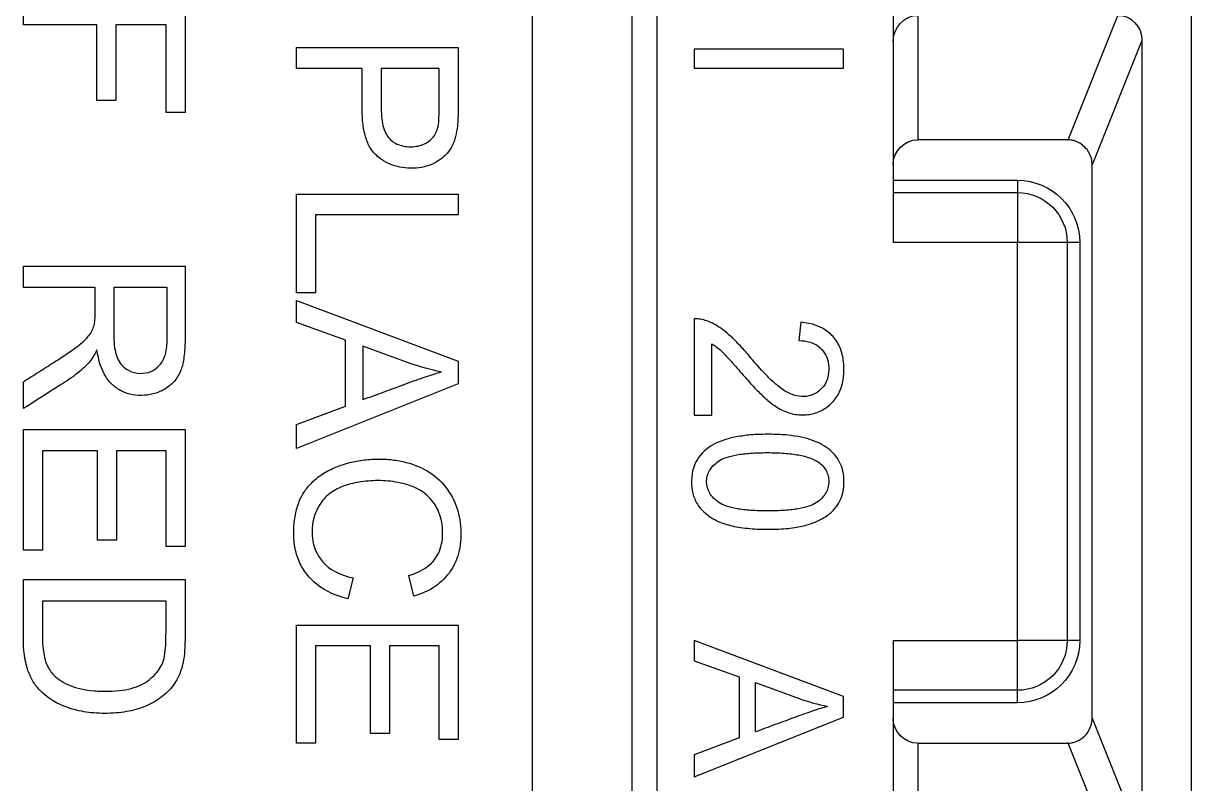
# Model space of a CAD drawing. Header units: inches. Extents: x -8 to 28.4, y -30 to 31.2.
# Drawn here: x 19.2232 to 19.6928, y 22.0312 to 22.3368 of the extents above; entities that cross this region are included whole.
import ezdxf

# ---------------------------------------------------------------- set-up
doc = ezdxf.new("R2010")
doc.units = ezdxf.units.IN
doc.header["$MEASUREMENT"] = 0
doc.layers.add('GEOMETRY', color=7, linetype='Continuous')
doc.layers.add('PSYMS', color=7, linetype='Continuous')

# ---------------------------------------------------------------- blocks, each defined once
blk = doc.blocks.new('GFRST15W')
at = {"layer": 'GEOMETRY'}
for p, q in [((1.48500000000131, 0.8399999999997068), (1.48500000000131, 3.280000000000216)), ((1.48500000000131, 0.8399999999997068), (1.48500000000131, 3.280000000000216)), ((1.525000000000364, 3.280000000000216), (1.525000000000364, 0.8399999999997068)), ((1.525000000000364, 3.280000000000216), (1.525000000000364, 0.8399999999997068)), ((1.535000000000582, 2.806000000000056), (1.535000000000582, 1.068414518840216)), ((1.535000000000582, 2.806000000000056), (1.535000000000582, 1.068414518840216)), ((1.630000000001746, 2.519848757735888), (1.630000000001746, 2.419750000000493)), ((1.630000000001746, 2.519848757735888), (1.630000000001746, 2.419750000000493)), ((1.280408025845464, 2.507240015349014), (1.280408025845464, 2.515836843181676)), ((1.280408025845464, 2.507240015349014), (1.280408025845464, 2.515836843181676)), ((1.345408025845973, 2.515836843181676), (1.345408025845973, 2.471988032744337)), ((1.345408025845973, 2.515836843181676), (1.345408025845973, 2.471988032744337)), ((1.640000000001965, 2.510999999999983), (1.640000000001965, 2.461000000000711)), ((1.700376124725881, 2.460992924006421), (1.720378955122942, 2.510999999999983)), ((1.750000000000728, 2.168499999999328), (1.750000000000728, 2.510999999999983)), ((1.309939875422788, 2.507240015349014), (1.280408025845464, 2.507240015349014)), ((1.309939875422788, 2.507240015349014), (1.280408025845464, 2.507240015349014)), ((1.309939875422788, 2.476727096443499), (1.309939875422788, 2.507240015349014)), ((1.309939875422788, 2.476727096443499), (1.309939875422788, 2.507240015349014)), ((1.317605518811252, 2.507240015349014), (1.317605518811252, 2.476727096443499)), ((1.337742382459328, 2.507240015349014), (1.317605518811252, 2.507240015349014)), ((1.317605518811252, 2.507240015349014), (1.317605518811252, 2.476727096443499)), ((1.337742382459328, 2.507240015349014), (1.317605518811252, 2.507240015349014)), ((1.337742382459328, 2.471988032744337), (1.337742382459328, 2.507240015349014)), ((1.337742382459328, 2.471988032744337), (1.337742382459328, 2.507240015349014)), ((1.73000000000211, 2.500886455738071), (1.710000000001674, 2.450886455738798)), ((1.73000000000211, 2.500886455738071), (1.73000000000211, 2.178613544261241)), ((1.390182618941981, 2.49805889673509), (1.45518261894249, 2.49805889673509)), ((1.390182618941981, 2.489637362230058), (1.390182618941981, 2.49805889673509)), ((1.390182618941981, 2.49805889673509), (1.45518261894249, 2.49805889673509)), ((1.390182618941981, 2.489637362230058), (1.390182618941981, 2.49805889673509)), ((1.55, 2.497473955812454), (1.55, 2.489717260188188)), ((1.61000000000131, 2.497473955812454), (1.55, 2.497473955812454)), ((1.55, 2.497473955812454), (1.55, 2.489717260188188)), ((1.61000000000131, 2.497473955812454), (1.55, 2.497473955812454)), ((1.61000000000131, 2.489717260188188), (1.61000000000131, 2.497473955812454)), ((1.61000000000131, 2.489717260188188), (1.61000000000131, 2.497473955812454)), ((1.416604977602038, 2.489637362230058), (1.390182618941981, 2.489637362230058)), ((1.416604977602038, 2.489637362230058), (1.390182618941981, 2.489637362230058)), ((1.447516975554027, 2.489637362230058), (1.424270620988682, 2.489637362230058)), ((1.447516975554027, 2.489637362230058), (1.424270620988682, 2.489637362230058)), ((1.55, 2.489717260188188), (1.61000000000131, 2.489717260188188)), ((1.55, 2.489717260188188), (1.61000000000131, 2.489717260188188)), ((1.317605518811252, 2.476727096443499), (1.309939875422788, 2.476727096443499)), ((1.317605518811252, 2.476727096443499), (1.309939875422788, 2.476727096443499)), ((1.345408025845973, 2.471988032744337), (1.337742382459328, 2.471988032744337)), ((1.345408025845973, 2.471988032744337), (1.337742382459328, 2.471988032744337)), ((1.700000000001455, 2.461000000000711), (1.640000000001965, 2.461000000000711)), ((1.710000000001674, 2.450886455738798), (1.710000000001674, 2.451000000000493)), ((1.710000000001674, 2.228613544262332), (1.710000000001674, 2.450886455738798)), ((1.630000000001746, 2.444750000000129), (1.680000000001019, 2.444750000000129)), ((1.630000000001746, 2.444750000000129), (1.680000000001019, 2.444750000000129)), ((1.680000000001019, 2.444750000000129), (1.680000000001019, 2.439750000000929)), ((1.680000000001019, 2.444750000000129), (1.680000000001019, 2.439750000000929)), ((1.390182618941981, 2.439189444141009), (1.45518261894249, 2.439189444141009)), ((1.390182618941981, 2.399471666543393), (1.390182618941981, 2.439189444141009)), ((1.390182618941981, 2.439189444141009), (1.45518261894249, 2.439189444141009)), ((1.390182618941981, 2.399471666543393), (1.390182618941981, 2.439189444141009)), ((1.45518261894249, 2.439189444141009), (1.45518261894249, 2.430784167424934)), ((1.45518261894249, 2.439189444141009), (1.45518261894249, 2.430784167424934)), ((1.630000000001746, 2.439750000000929), (1.680000000001019, 2.439750000000929)), ((1.630000000001746, 2.439750000000929), (1.680000000001019, 2.439750000000929)), ((1.680000000001019, 2.439750000000929), (1.680000000001019, 2.419750000000493)), ((1.680000000001019, 2.439750000000929), (1.680000000001019, 2.419750000000493)), ((1.397848262328626, 2.430784167424934), (1.397848262328626, 2.399471666543393)), ((1.45518261894249, 2.430784167424934), (1.397848262328626, 2.430784167424934)), ((1.397848262328626, 2.430784167424934), (1.397848262328626, 2.399471666543393)), ((1.45518261894249, 2.430784167424934), (1.397848262328626, 2.430784167424934)), ((1.680000000001019, 2.419750000000493), (1.630000000001746, 2.419750000000493)), ((1.680000000001019, 2.419750000000493), (1.630000000001746, 2.419750000000493)), ((1.700000000001455, 2.419750000000493), (1.680000000001019, 2.419750000000493)), ((1.680000000001019, 2.259750000000638), (1.680000000001019, 2.419750000000493)), ((1.700000000001455, 2.419750000000493), (1.680000000001019, 2.419750000000493)), ((1.680000000001019, 2.259750000000638), (1.680000000001019, 2.419750000000493)), ((1.700000000001455, 2.419750000000493), (1.700000000001455, 2.259750000000638)), ((1.705000000000655, 2.419750000000493), (1.700000000001455, 2.419750000000493)), ((1.700000000001455, 2.419750000000493), (1.700000000001455, 2.259750000000638)), ((1.705000000000655, 2.419750000000493), (1.700000000001455, 2.419750000000493)), ((1.705000000000655, 2.419750000000493), (1.705000000000655, 2.259750000000638)), ((1.705000000000655, 2.419750000000493), (1.705000000000655, 2.259750000000638)), ((1.280408025845464, 2.410230550012345), (1.345408025845973, 2.410230550012345)), ((1.280408025845464, 2.401617093886232), (1.280408025845464, 2.410230550012345)), ((1.280408025845464, 2.410230550012345), (1.345408025845973, 2.410230550012345)), ((1.280408025845464, 2.401617093886232), (1.280408025845464, 2.410230550012345)), ((1.309274743675633, 2.401617093886232), (1.280408025845464, 2.401617093886232)), ((1.309274743675633, 2.401617093886232), (1.280408025845464, 2.401617093886232)), ((1.338224602974879, 2.401617093886232), (1.316724219245589, 2.401617093886232)), ((1.338224602974879, 2.401617093886232), (1.316724219245589, 2.401617093886232)), ((1.397848262328626, 2.399471666543393), (1.390182618941981, 2.399471666543393)), ((1.397848262328626, 2.399471666543393), (1.390182618941981, 2.399471666543393)), ((1.390182618941981, 2.396447717859262), (1.45518261894249, 2.372044777140689)), ((1.390182618941981, 2.387522191907481), (1.390182618941981, 2.396447717859262)), ((1.390182618941981, 2.396447717859262), (1.45518261894249, 2.372044777140689)), ((1.390182618941981, 2.387522191907481), (1.390182618941981, 2.396447717859262)), ((1.409870518659591, 2.380531342801548), (1.390182618941981, 2.387522191907481)), ((1.409870518659591, 2.380531342801548), (1.390182618941981, 2.387522191907481)), ((1.55, 2.389044934535848), (1.55, 2.350351302305642)), ((1.55, 2.389044934535848), (1.55, 2.350351302305642)), ((1.592885648505035, 2.387682271791634), (1.592118188795939, 2.38029993406373)), ((1.592885648505035, 2.387682271791634), (1.592118188795939, 2.38029993406373)), ((1.409870518659591, 2.353966116195368), (1.409870518659591, 2.380531342801548)), ((1.409870518659591, 2.353966116195368), (1.409870518659591, 2.380531342801548)), ((1.4168710303009, 2.378108932296088), (1.4168710303009, 2.356567362375715)), ((1.435943683153528, 2.371134340979113), (1.4168710303009, 2.378108932296088)), ((1.4168710303009, 2.378108932296088), (1.4168710303009, 2.356567362375715)), ((1.435943683153528, 2.371134340979113), (1.4168710303009, 2.378108932296088)), ((1.557075978512148, 2.350351302305642), (1.557075978512148, 2.379057065845261)), ((1.557075978512148, 2.350351302305642), (1.557075978512148, 2.379057065845261)), ((1.45518261894249, 2.372044777140689), (1.45518261894249, 2.362972931091933)), ((1.45518261894249, 2.372044777140689), (1.45518261894249, 2.362972931091933)), ((1.280408025845464, 2.352946078280654), (1.280408025845464, 2.363754469173289)), ((1.280408025845464, 2.352946078280654), (1.280408025845464, 2.363754469173289)), ((1.45518261894249, 2.362972931091933), (1.390182618941981, 2.336976727088329)), ((1.45518261894249, 2.362972931091933), (1.390182618941981, 2.336976727088329)), ((1.390182618941981, 2.346552564585652), (1.409870518659591, 2.353966116195368)), ((1.390182618941981, 2.346552564585652), (1.409870518659591, 2.353966116195368)), ((1.55, 2.350351302305642), (1.557075978512148, 2.350351302305642)), ((1.55, 2.350351302305642), (1.557075978512148, 2.350351302305642)), ((1.280408025845464, 2.344598674853403), (1.345408025845973, 2.344598674853403)), ((1.280408025845464, 2.296093942184159), (1.280408025845464, 2.344598674853403)), ((1.280408025845464, 2.344598674853403), (1.345408025845973, 2.344598674853403)), ((1.280408025845464, 2.296093942184159), (1.280408025845464, 2.344598674853403)), ((1.345408025845973, 2.344598674853403), (1.345408025845973, 2.297607116910074)), ((1.345408025845973, 2.344598674853403), (1.345408025845973, 2.297607116910074)), ((1.390182618941981, 2.336976727088329), (1.390182618941981, 2.346552564585652)), ((1.390182618941981, 2.336976727088329), (1.390182618941981, 2.346552564585652)), ((1.288073669232108, 2.336001847018922), (1.288073669232108, 2.296093942184159)), ((1.31020592812165, 2.336001847018922), (1.288073669232108, 2.336001847018922)), ((1.288073669232108, 2.336001847018922), (1.288073669232108, 2.296093942184159)), ((1.31020592812165, 2.336001847018922), (1.288073669232108, 2.336001847018922)), ((1.31020592812165, 2.300034847786735), (1.31020592812165, 2.336001847018922)), ((1.31020592812165, 2.300034847786735), (1.31020592812165, 2.336001847018922)), ((1.31782168662794, 2.336001847018922), (1.31782168662794, 2.300034847786735)), ((1.337742382459328, 2.336001847018922), (1.31782168662794, 2.336001847018922)), ((1.31782168662794, 2.336001847018922), (1.31782168662794, 2.300034847786735)), ((1.337742382459328, 2.336001847018922), (1.31782168662794, 2.336001847018922)), ((1.337742382459328, 2.297607116910074), (1.337742382459328, 2.336001847018922)), ((1.337742382459328, 2.297607116910074), (1.337742382459328, 2.336001847018922)), ((1.31782168662794, 2.300034847786735), (1.31020592812165, 2.300034847786735)), ((1.31782168662794, 2.300034847786735), (1.31020592812165, 2.300034847786735)), ((1.345408025845973, 2.297607116910074), (1.337742382459328, 2.297607116910074)), ((1.345408025845973, 2.297607116910074), (1.337742382459328, 2.297607116910074)), ((1.288073669232108, 2.296093942184159), (1.280408025845464, 2.296093942184159)), ((1.288073669232108, 2.296093942184159), (1.280408025845464, 2.296093942184159)), ((1.280408025845464, 2.284221340496076), (1.345408025845973, 2.284221340496076)), ((1.280408025845464, 2.260758818112224), (1.280408025845464, 2.284221340496076)), ((1.280408025845464, 2.284221340496076), (1.345408025845973, 2.284221340496076)), ((1.280408025845464, 2.260758818112224), (1.280408025845464, 2.284221340496076)), ((1.412980009578678, 2.284919287927112), (1.410801703107427, 2.276497753422079)), ((1.412980009578678, 2.284919287927112), (1.410801703107427, 2.276497753422079)), ((1.437357088115096, 2.277587025258542), (1.43536169287363, 2.285862239666601)), ((1.437357088115096, 2.277587025258542), (1.43536169287363, 2.285862239666601)), ((1.337742382459328, 2.275607884369963), (1.288073669232108, 2.275607884369963)), ((1.337742382459328, 2.275607884369963), (1.288073669232108, 2.275607884369963)), ((1.390182618941981, 2.26596270639631), (1.45518261894249, 2.26596270639631)), ((1.390182618941981, 2.218538736991393), (1.390182618941981, 2.26596270639631)), ((1.390182618941981, 2.26596270639631), (1.45518261894249, 2.26596270639631)), ((1.390182618941981, 2.218538736991393), (1.390182618941981, 2.26596270639631)), ((1.45518261894249, 2.26596270639631), (1.45518261894249, 2.220018195755545)), ((1.45518261894249, 2.26596270639631), (1.45518261894249, 2.220018195755545)), ((1.55, 2.259756691240471), (1.55, 2.25153579182326)), ((1.61000000000131, 2.237280243106868), (1.55, 2.259756691240471)), ((1.55, 2.259756691240471), (1.55, 2.25153579182326)), ((1.61000000000131, 2.237280243106868), (1.55, 2.259756691240471)), ((1.630000000001746, 2.259750000000638), (1.680000000001019, 2.259750000000638)), ((1.630000000001746, 2.259750000000638), (1.630000000001746, 2.159651242265243)), ((1.630000000001746, 2.259750000000638), (1.680000000001019, 2.259750000000638)), ((1.630000000001746, 2.259750000000638), (1.630000000001746, 2.159651242265243)), ((1.700000000001455, 2.259750000000638), (1.680000000001019, 2.259750000000638)), ((1.680000000001019, 2.239750000000202), (1.680000000001019, 2.259750000000638)), ((1.700000000001455, 2.259750000000638), (1.680000000001019, 2.259750000000638)), ((1.680000000001019, 2.239750000000202), (1.680000000001019, 2.259750000000638)), ((1.705000000000655, 2.259750000000638), (1.700000000001455, 2.259750000000638)), ((1.705000000000655, 2.259750000000638), (1.700000000001455, 2.259750000000638)), ((1.397848262328626, 2.257557429680235), (1.397848262328626, 2.218538736991393)), ((1.419980521218168, 2.257557429680235), (1.397848262328626, 2.257557429680235)), ((1.397848262328626, 2.257557429680235), (1.397848262328626, 2.218538736991393)), ((1.419980521218168, 2.257557429680235), (1.397848262328626, 2.257557429680235)), ((1.419980521218168, 2.222391832894134), (1.419980521218168, 2.257557429680235)), ((1.419980521218168, 2.222391832894134), (1.419980521218168, 2.257557429680235)), ((1.427596279724458, 2.257557429680235), (1.427596279724458, 2.222391832894134)), ((1.447516975554027, 2.257557429680235), (1.427596279724458, 2.257557429680235)), ((1.427596279724458, 2.257557429680235), (1.427596279724458, 2.222391832894134)), ((1.447516975554027, 2.257557429680235), (1.427596279724458, 2.257557429680235)), ((1.447516975554027, 2.220018195755545), (1.447516975554027, 2.257557429680235)), ((1.447516975554027, 2.220018195755545), (1.447516975554027, 2.257557429680235)), ((1.55, 2.25153579182326), (1.568173445894718, 2.245096835994916)), ((1.55, 2.25153579182326), (1.568173445894718, 2.245096835994916)), ((1.568173445894718, 2.245096835994916), (1.568173445894718, 2.22062880385012)), ((1.568173445894718, 2.245096835994916), (1.568173445894718, 2.22062880385012)), ((1.574635456638862, 2.242865662930415), (1.59224098234954, 2.236441681417562)), ((1.574635456638862, 2.223024694390476), (1.574635456638862, 2.242865662930415)), ((1.574635456638862, 2.242865662930415), (1.59224098234954, 2.236441681417562)), ((1.574635456638862, 2.223024694390476), (1.574635456638862, 2.242865662930415)), ((1.61000000000131, 2.228924574846603), (1.61000000000131, 2.237280243106868)), ((1.61000000000131, 2.228924574846603), (1.61000000000131, 2.237280243106868)), ((1.680000000001019, 2.239750000000202), (1.630000000001746, 2.239750000000202)), ((1.680000000001019, 2.239750000000202), (1.630000000001746, 2.239750000000202)), ((1.680000000001019, 2.234750000001002), (1.680000000001019, 2.239750000000202)), ((1.680000000001019, 2.234750000001002), (1.680000000001019, 2.239750000000202)), ((1.680000000001019, 2.234750000001002), (1.630000000001746, 2.234750000001002)), ((1.680000000001019, 2.234750000001002), (1.630000000001746, 2.234750000001002)), ((1.55, 2.204980643756715), (1.61000000000131, 2.228924574846603)), ((1.55, 2.204980643756715), (1.61000000000131, 2.228924574846603)), ((1.710000000001674, 2.228613544262332), (1.73000000000211, 2.178613544261241)), ((1.710000000001674, 2.228500000000638), (1.710000000001674, 2.228613544262332)), ((1.427596279724458, 2.222391832894134), (1.419980521218168, 2.222391832894134)), ((1.427596279724458, 2.222391832894134), (1.419980521218168, 2.222391832894134)), ((1.397848262328626, 2.218538736991393), (1.390182618941981, 2.218538736991393)), ((1.397848262328626, 2.218538736991393), (1.390182618941981, 2.218538736991393)), ((1.45518261894249, 2.220018195755545), (1.447516975554027, 2.220018195755545)), ((1.45518261894249, 2.220018195755545), (1.447516975554027, 2.220018195755545)), ((1.568173445894718, 2.22062880385012), (1.55, 2.213800515809924)), ((1.568173445894718, 2.22062880385012), (1.55, 2.213800515809924)), ((1.640000000001965, 2.21850000000042), (1.640000000001965, 2.168499999999328)), ((1.640000000001965, 2.21850000000042), (1.700000000001455, 2.21850000000042)), ((1.720378955122942, 2.168499999999328), (1.700376124725881, 2.21850707599471)), ((1.55, 2.213800515809924), (1.55, 2.204980643756715)), ((1.55, 2.213800515809924), (1.55, 2.204980643756715))]:
    blk.add_line(p, q, dxfattribs=at)
at = {"layer": 'GEOMETRY', "extrusion": (0, 0, -1)}
for centre, radius, start, end in [((-1.640000000001965, 2.451000000000493), 0.01000000000000002, 0, 90), ((-1.700000000001455, 2.451000000000493), 0.009999999999999997, 90, 92.15554437054126), ((-1.680000000001019, 2.419750000000493), 0.02499999999999978, 90, 180), ((-1.680000000001019, 2.419750000000493), 0.02499999999999978, 90, 180), ((-1.680000000001019, 2.419750000000493), 0.0200000000000002, 90, 180), ((-1.680000000001019, 2.419750000000493), 0.0200000000000002, 90, 180), ((-1.680000000001019, 2.259750000000638), 0.02000000000000024, 180, 270), ((-1.680000000001019, 2.259750000000638), 0.02499999999999978, 180, 270), ((-1.680000000001019, 2.259750000000638), 0.02000000000000024, 180, 270), ((-1.680000000001019, 2.259750000000638), 0.02499999999999978, 180, 270), ((-1.640000000001965, 2.228500000000638), 0.01000000000000002, 270, 0), ((-1.700000000001455, 2.228500000000638), 0.01000000000000003, 267.8444556294587, 270)]:
    blk.add_arc(centre, radius, start, end, dxfattribs=at)
for centre, major_axis, ratio, start_param, end_param in [((1.640000000001965, 2.500381379466051), (0, -0.0106186205337989), 0.9417419115948406, 1.570796326794897, 3.141592653589793), ((1.719898474556249, 2.500381379466051), (-0.003979185818079681, -0.00994796454519919), 0.9333333333333347, 2.784283970581674, 4.307497194099613), ((1.494815786868276, 2.6215025953493), (0.04500832405429967, 0.2540705193636991), 0.5687973046906433, 3.151705116365508, 3.239162056304374), ((1.494815786868276, 2.6215025953493), (0.04500832405429967, 0.2540705193636991), 0.5687973046906433, 3.151705116365508, 3.239162056304374)]:
    blk.add_ellipse(centre, major_axis=major_axis, ratio=ratio, start_param=start_param, end_param=end_param, dxfattribs=at)
at = {"layer": 'GEOMETRY'}
for centre, major_axis, ratio, start_param, end_param in [((1.541340199709157, 2.352373699842717), (-0.01387974820846934, -0.03579110043275349), 0.5769583367056456, 3.146845699330229, 3.377889933809866), ((1.541340199709157, 2.352373699842717), (-0.01387974820846934, -0.03579110043275349), 0.5769583367056456, 3.146845699330229, 3.377889933809866), ((2.416993175719472, 3.080973673547776), (1.016862677542338, 0.7888502907258365), 0.1117813280100946, 3.146854533940628, 3.236048982476742), ((2.416993175719472, 3.080973673547776), (1.016862677542338, 0.7888502907258365), 0.1117813280100946, 3.146854533940628, 3.236048982476742), ((1.646584462826286, 2.467044589620416), (-0.04163097391333105, -0.2339978543450869), 0.5699696197377686, 6.186251872455628, 6.273708812281199), ((1.646584462826286, 2.467044589620416), (-0.04163097391333105, -0.2339978543450869), 0.5699696197377686, 6.186251872455628, 6.273708812281199)]:
    blk.add_ellipse(centre, major_axis=major_axis, ratio=ratio, start_param=start_param, end_param=end_param, dxfattribs=at)
for points, knots in [([(1.45518261894249, 2.49805889673509), (1.45518261894249, 2.495007851737244), (1.455183472817953, 2.488901550266307), (1.455180270783603, 2.481289730807037), (1.455186674852303, 2.475156054740653), (1.455160631640684, 2.469182414764434), (1.454868586017983, 2.46601914751365), (1.45456737207569, 2.464405274291055)], [0, 0, 0, 0, 0.25, 0.5, 0.625, 0.75, 1, 1, 1, 1]), ([(1.45518261894249, 2.49805889673509), (1.45518261894249, 2.495007851737244), (1.455183472817953, 2.488901550266307), (1.455180270783603, 2.481289730807037), (1.455186674852303, 2.475156054740653), (1.455160631640684, 2.469182414764434), (1.454868586017983, 2.46601914751365), (1.45456737207569, 2.464405274291055)], [0, 0, 0, 0, 0.25, 0.5, 0.625, 0.75, 1, 1, 1, 1]), ([(1.45456737207569, 2.464405274291055), (1.454070517195578, 2.461490569353844), (1.452709241254343, 2.457806480527795), (1.449574173687143, 2.454145492337846), (1.446409081698949, 2.451908364649642), (1.442523282233015, 2.450231100990566), (1.438353208219997, 2.449487448165671), (1.433796084572168, 2.44954288824694), (1.429709792256108, 2.450357049963275), (1.425982340003248, 2.451945771842945), (1.422589943855928, 2.454251960414256), (1.419727672796216, 2.457476361601509), (1.417807985152467, 2.462021920065597), (1.416903757538239, 2.466826553654316), (1.416598963390061, 2.471276485062406), (1.416608459513373, 2.476184238384592), (1.416603711450807, 2.482294674593065), (1.416604977602038, 2.487190415694856), (1.416604977602038, 2.489637362230058)], [0, 0, 0, 0, 0.125, 0.1875, 0.25, 0.3125, 0.375, 0.4375, 0.5, 0.5625, 0.625, 0.6875, 0.75, 0.8125, 0.84375, 0.875, 0.9375, 1, 1, 1, 1]), ([(1.45456737207569, 2.464405274291055), (1.454070517195578, 2.461490569353844), (1.452709241254343, 2.457806480527795), (1.449574173687143, 2.454145492337846), (1.446409081698949, 2.451908364649642), (1.442523282233015, 2.450231100990566), (1.438353208219997, 2.449487448165671), (1.433796084572168, 2.44954288824694), (1.429709792256108, 2.450357049963275), (1.425982340003248, 2.451945771842945), (1.422589943855928, 2.454251960414256), (1.419727672796216, 2.457476361601509), (1.417807985152467, 2.462021920065597), (1.416903757538239, 2.466826553654316), (1.416598963390061, 2.471276485062406), (1.416608459513373, 2.476184238384592), (1.416603711450807, 2.482294674593065), (1.416604977602038, 2.487190415694856), (1.416604977602038, 2.489637362230058)], [0, 0, 0, 0, 0.125, 0.1875, 0.25, 0.3125, 0.375, 0.4375, 0.5, 0.5625, 0.625, 0.6875, 0.75, 0.8125, 0.84375, 0.875, 0.9375, 1, 1, 1, 1]), ([(1.424270620988682, 2.489637362230058), (1.424270620988682, 2.486596735492201), (1.424263927915308, 2.482025782566341), (1.424281776110365, 2.475971229946952), (1.424210383328318, 2.469783173056856), (1.425346898254066, 2.463879933256537), (1.428705000319315, 2.45988831102615), (1.432726862397249, 2.458324182736321), (1.436897124373718, 2.458132035855231), (1.439791781151871, 2.458565294292855), (1.442305392293565, 2.459594597790344), (1.445195556664476, 2.461756476337102), (1.446466894537298, 2.463873475576763), (1.446934985275948, 2.465543319494389)], [0, 0, 0, 0, 0.125, 0.1875, 0.25, 0.375, 0.5, 0.625, 0.6875, 0.75, 0.8125, 0.875, 1, 1, 1, 1]), ([(1.424270620988682, 2.489637362230058), (1.424270620988682, 2.486596735492201), (1.424263927915308, 2.482025782566341), (1.424281776110365, 2.475971229946952), (1.424210383328318, 2.469783173056856), (1.425346898254066, 2.463879933256537), (1.428705000319315, 2.45988831102615), (1.432726862397249, 2.458324182736321), (1.436897124373718, 2.458132035855231), (1.439791781151871, 2.458565294292855), (1.442305392293565, 2.459594597790344), (1.445195556664476, 2.461756476337102), (1.446466894537298, 2.463873475576763), (1.446934985275948, 2.465543319494389)], [0, 0, 0, 0, 0.125, 0.1875, 0.25, 0.375, 0.5, 0.625, 0.6875, 0.75, 0.8125, 0.875, 1, 1, 1, 1]), ([(1.446934985275948, 2.465543319494389), (1.447166798375111, 2.466400639933925), (1.447414719949666, 2.468343497428139), (1.447528571396834, 2.472273567518203), (1.447510262173455, 2.476995210855891), (1.447519416785144, 2.482705026420733), (1.447516975554027, 2.487331465877576), (1.447516975554027, 2.489637362230058)], [0, 0, 0, 0, 0.25, 0.375, 0.5, 0.75, 1, 1, 1, 1]), ([(1.446934985275948, 2.465543319494389), (1.447166798375111, 2.466400639933925), (1.447414719949666, 2.468343497428139), (1.447528571396834, 2.472273567518203), (1.447510262173455, 2.476995210855891), (1.447519416785144, 2.482705026420733), (1.447516975554027, 2.487331465877576), (1.447516975554027, 2.489637362230058)], [0, 0, 0, 0, 0.25, 0.375, 0.5, 0.75, 1, 1, 1, 1]), ([(1.710000000001674, 2.451000000000493), (1.710000000001674, 2.451161210039134), (1.70999604996614, 2.451319413051822), (1.709948501910549, 2.452327735665238), (1.709787704926203, 2.453248969444319), (1.709208500392197, 2.455007561831296), (1.70878993017941, 2.455844736242868), (1.707404666782895, 2.457917137565817), (1.705930641514715, 2.459216374319583), (1.704110791092535, 2.460124612432553), (1.703672677368377, 2.460309583442283), (1.702863853618328, 2.460592213590205), (1.702330372189681, 2.460735546013455), (1.701403256108097, 2.460912878950255), (1.700894660710037, 2.460973406775809), (1.700376124725881, 2.460992924006421)], [0.6094782429237355, 0.6094782429237355, 0.6094782429237355, 0.6094782429237355, 0.6106353691161196, 0.6106353691161196, 0.6171735354913586, 0.6171735354913586, 0.6237117018665976, 0.6237117018665976, 0.6361924419517719, 0.6361924419517719, 0.6392140007687136, 0.6392140007687136, 0.642728049945442, 0.642728049945442, 0.6464267178938816, 0.6464267178938816, 0.6464267178938816, 0.6464267178938816]), ([(1.345408025845973, 2.410230550012345), (1.345408025845973, 2.40760105359506), (1.345406457362333, 2.402345498133871), (1.345413515535984, 2.394441540698169), (1.345387635569569, 2.386609768114356), (1.345484097263398, 2.378509880370546), (1.344866861146147, 2.372020748166976), (1.34358424666134, 2.367436417974675), (1.341327072620334, 2.363897642071167), (1.337891417568972, 2.360988304506025), (1.333650312836471, 2.358973065176103), (1.329103810044035, 2.358135618265367), (1.324250286993265, 2.358358159662673), (1.320093505958357, 2.359680653160028), (1.316403235707913, 2.362095824204077), (1.312323846980508, 2.366830868122195), (1.31058461942921, 2.372200919449385), (1.309989760304962, 2.376574883602659)], [0, 0, 0, 0, 0.0625, 0.125, 0.1875, 0.25, 0.3125, 0.375, 0.4375, 0.5, 0.5625, 0.625, 0.6875, 0.75, 0.8125, 0.875, 1, 1, 1, 1]), ([(1.345408025845973, 2.410230550012345), (1.345408025845973, 2.40760105359506), (1.345406457362333, 2.402345498133871), (1.345413515535984, 2.394441540698169), (1.345387635569569, 2.386609768114356), (1.345484097263398, 2.378509880370546), (1.344866861146147, 2.372020748166976), (1.34358424666134, 2.367436417974675), (1.341327072620334, 2.363897642071167), (1.337891417568972, 2.360988304506025), (1.333650312836471, 2.358973065176103), (1.329103810044035, 2.358135618265367), (1.324250286993265, 2.358358159662673), (1.320093505958357, 2.359680653160028), (1.316403235707913, 2.362095824204077), (1.312323846980508, 2.366830868122195), (1.31058461942921, 2.372200919449385), (1.309989760304962, 2.376574883602659)], [0, 0, 0, 0, 0.0625, 0.125, 0.1875, 0.25, 0.3125, 0.375, 0.4375, 0.5, 0.5625, 0.625, 0.6875, 0.75, 0.8125, 0.875, 1, 1, 1, 1]), ([(1.308958806096416, 2.38685116909757), (1.309094114147956, 2.387465259483649), (1.30927912080806, 2.38913902935157), (1.309272117396904, 2.394707155937356), (1.309274743675633, 2.398848482987448), (1.309274743675633, 2.401617093886232)], [0, 0, 0, 0, 0.25, 0.5, 1, 1, 1, 1]), ([(1.308958806096416, 2.38685116909757), (1.309094114147956, 2.387465259483649), (1.30927912080806, 2.38913902935157), (1.309272117396904, 2.394707155937356), (1.309274743675633, 2.398848482987448), (1.309274743675633, 2.401617093886232)], [0, 0, 0, 0, 0.25, 0.5, 1, 1, 1, 1]), ([(1.316724219245589, 2.401617093886232), (1.316724219245589, 2.398107568900302), (1.31671940963206, 2.392833845949569), (1.316732235268137, 2.385839957243222), (1.316693758356269, 2.380500185974158), (1.317180468068546, 2.376245445102102), (1.318456150177372, 2.372018150622823), (1.320250247061995, 2.369878694018114), (1.321845733699593, 2.368859355333841)], [0, 0, 0, 0, 0.25, 0.375, 0.5, 0.625, 0.75, 1, 1, 1, 1]), ([(1.316724219245589, 2.401617093886232), (1.316724219245589, 2.398107568900302), (1.31671940963206, 2.392833845949569), (1.316732235268137, 2.385839957243222), (1.316693758356269, 2.380500185974158), (1.317180468068546, 2.376245445102102), (1.318456150177372, 2.372018150622823), (1.320250247061995, 2.369878694018114), (1.321845733699593, 2.368859355333841)], [0, 0, 0, 0, 0.25, 0.375, 0.5, 0.625, 0.75, 1, 1, 1, 1]), ([(1.321845733699593, 2.368859355333841), (1.323185520596599, 2.367982859233523), (1.326067537053678, 2.36691103641853), (1.330830488727588, 2.367240944856819), (1.334515060977356, 2.369287300277863), (1.337322528827645, 2.373136038818773), (1.338260559551418, 2.378072618068034), (1.33821797020828, 2.38307769860832), (1.338228442997934, 2.388009520332632), (1.338223206604016, 2.394199600697464), (1.338224602974879, 2.399143953536184), (1.338224602974879, 2.401617093886232)], [0, 0, 0, 0, 0.125, 0.25, 0.375, 0.5, 0.625, 0.6875, 0.75, 0.875, 1, 1, 1, 1]), ([(1.321845733699593, 2.368859355333841), (1.323185520596599, 2.367982859233523), (1.326067537053678, 2.36691103641853), (1.330830488727588, 2.367240944856819), (1.334515060977356, 2.369287300277863), (1.337322528827645, 2.373136038818773), (1.338260559551418, 2.378072618068034), (1.33821797020828, 2.38307769860832), (1.338228442997934, 2.388009520332632), (1.338223206604016, 2.394199600697464), (1.338224602974879, 2.399143953536184), (1.338224602974879, 2.401617093886232)], [0, 0, 0, 0, 0.125, 0.25, 0.375, 0.5, 0.625, 0.6875, 0.75, 0.875, 1, 1, 1, 1]), ([(1.280408025845464, 2.363754469173289), (1.282443562561457, 2.365048900271647), (1.286516378632587, 2.367638530161928), (1.291598685519421, 2.370871729042408), (1.295682828755889, 2.373466348962681), (1.299190822434685, 2.37581631536297), (1.302630353037603, 2.378300734316797), (1.305451460734548, 2.380678912375076), (1.307277450193215, 2.382832301652813), (1.308314752765728, 2.384796732090324), (1.308795721843854, 2.386164498558644), (1.308958806096416, 2.38685116909757)], [0, 0, 0, 0, 0.125, 0.25, 0.3125, 0.375, 0.5, 0.625, 0.75, 0.875, 1, 1, 1, 1]), ([(1.280408025845464, 2.363754469173289), (1.282443562561457, 2.365048900271647), (1.286516378632587, 2.367638530161928), (1.291598685519421, 2.370871729042408), (1.295682828755889, 2.373466348962681), (1.299190822434685, 2.37581631536297), (1.302630353037603, 2.378300734316797), (1.305451460734548, 2.380678912375076), (1.307277450193215, 2.382832301652813), (1.308314752765728, 2.384796732090324), (1.308795721843854, 2.386164498558644), (1.308958806096416, 2.38685116909757)], [0, 0, 0, 0, 0.125, 0.25, 0.3125, 0.375, 0.5, 0.625, 0.75, 0.875, 1, 1, 1, 1]), ([(1.592118188795939, 2.38029993406373), (1.595312314916373, 2.380274496390046), (1.599233210962484, 2.379146304112071), (1.602667528385428, 2.375370693139773), (1.604056596805822, 2.37192757293589), (1.604297582690197, 2.367426167070805), (1.603331303151936, 2.363563827100295), (1.601011665893384, 2.360425293932638), (1.597916206762239, 2.358376285488264), (1.594291706586592, 2.357598385895033), (1.590174712652515, 2.358133240747991), (1.586592212840333, 2.359904697853851), (1.583625081368882, 2.362068419849964), (1.580085385460552, 2.365239110458349), (1.575844630907159, 2.369694973670919), (1.570692374944702, 2.375874317778214), (1.565958567124472, 2.381054990447881), (1.561080671094533, 2.385361835027213), (1.557119520687411, 2.387471676159764), (1.555111281658174, 2.388206372846541)], [0, 0, 0, 0, 0.125, 0.1875, 0.25, 0.3125, 0.375, 0.4375, 0.5, 0.5625, 0.625, 0.6875, 0.71875, 0.75, 0.8125, 0.84375, 0.875, 0.9375, 1, 1, 1, 1]), ([(1.592118188795939, 2.38029993406373), (1.595312314916373, 2.380274496390046), (1.599233210962484, 2.379146304112071), (1.602667528385428, 2.375370693139773), (1.604056596805822, 2.37192757293589), (1.604297582690197, 2.367426167070805), (1.603331303151936, 2.363563827100295), (1.601011665893384, 2.360425293932638), (1.597916206762239, 2.358376285488264), (1.594291706586592, 2.357598385895033), (1.590174712652515, 2.358133240747991), (1.586592212840333, 2.359904697853851), (1.583625081368882, 2.362068419849964), (1.580085385460552, 2.365239110458349), (1.575844630907159, 2.369694973670919), (1.570692374944702, 2.375874317778214), (1.565958567124472, 2.381054990447881), (1.561080671094533, 2.385361835027213), (1.557119520687411, 2.387471676159764), (1.555111281658174, 2.388206372846541)], [0, 0, 0, 0, 0.125, 0.1875, 0.25, 0.3125, 0.375, 0.4375, 0.5, 0.5625, 0.625, 0.6875, 0.71875, 0.75, 0.8125, 0.84375, 0.875, 0.9375, 1, 1, 1, 1]), ([(1.557075978512148, 2.379057065845261), (1.557697882367211, 2.378687457919584), (1.558942525035309, 2.377842513616558), (1.560473390659172, 2.37657771897422), (1.561740379584808, 2.375388033567576), (1.563628473667268, 2.373395974469092), (1.566241874434855, 2.370466529824187), (1.569778627231063, 2.366377531343021), (1.572189452241946, 2.363678300518147), (1.574387934527113, 2.361305729873054), (1.576362886243078, 2.359273034322102), (1.578127835326814, 2.357565381918464), (1.580141429942887, 2.355779613207703), (1.582564005015957, 2.353935081220259), (1.585373930164497, 2.352288957644776), (1.588949881993176, 2.350861038632063), (1.593657718921168, 2.350150186850003), (1.599009476704669, 2.350953126480379), (1.60351161614999, 2.353269400860443), (1.607396843149036, 2.357194765812453), (1.60931004482045, 2.361364564999819), (1.610098006521003, 2.36523982689461), (1.610306351499094, 2.368480273714811), (1.610146423009428, 2.371775984379854), (1.609461666085554, 2.375697458131542), (1.607711135306818, 2.379951715228815), (1.602958221604058, 2.385307364038015), (1.597436070575714, 2.387272120398409), (1.592885648505035, 2.387682271791634)], [0, 0, 0, 0, 0.03125, 0.0625, 0.078125, 0.09375, 0.125, 0.140625, 0.15625, 0.171875, 0.1875, 0.203125, 0.21875, 0.25, 0.28125, 0.3125, 0.375, 0.4375, 0.5, 0.5625, 0.625, 0.65625, 0.6875, 0.71875, 0.75, 0.8125, 0.875, 1, 1, 1, 1]), ([(1.557075978512148, 2.379057065845261), (1.557697882367211, 2.378687457919584), (1.558942525035309, 2.377842513616558), (1.560473390659172, 2.37657771897422), (1.561740379584808, 2.375388033567576), (1.563628473667268, 2.373395974469092), (1.566241874434855, 2.370466529824187), (1.569778627231063, 2.366377531343021), (1.572189452241946, 2.363678300518147), (1.574387934527113, 2.361305729873054), (1.576362886243078, 2.359273034322102), (1.578127835326814, 2.357565381918464), (1.580141429942887, 2.355779613207703), (1.582564005015957, 2.353935081220259), (1.585373930164497, 2.352288957644776), (1.588949881993176, 2.350861038632063), (1.593657718921168, 2.350150186850003), (1.599009476704669, 2.350953126480379), (1.60351161614999, 2.353269400860443), (1.607396843149036, 2.357194765812453), (1.60931004482045, 2.361364564999819), (1.610098006521003, 2.36523982689461), (1.610306351499094, 2.368480273714811), (1.610146423009428, 2.371775984379854), (1.609461666085554, 2.375697458131542), (1.607711135306818, 2.379951715228815), (1.602958221604058, 2.385307364038015), (1.597436070575714, 2.387272120398409), (1.592885648505035, 2.387682271791634)], [0, 0, 0, 0, 0.03125, 0.0625, 0.078125, 0.09375, 0.125, 0.140625, 0.15625, 0.171875, 0.1875, 0.203125, 0.21875, 0.25, 0.28125, 0.3125, 0.375, 0.4375, 0.5, 0.5625, 0.625, 0.65625, 0.6875, 0.71875, 0.75, 0.8125, 0.875, 1, 1, 1, 1]), ([(1.306747243036444, 2.37138685597303), (1.305188578697926, 2.369693630685576), (1.3015780042595, 2.366423743707417), (1.292091558868197, 2.360403335672816), (1.285093962575775, 2.35594084987453), (1.280408025845464, 2.352946078280654)], [0, 0, 0, 0, 0.25, 0.5, 1, 1, 1, 1]), ([(1.306747243036444, 2.37138685597303), (1.305188578697926, 2.369693630685576), (1.3015780042595, 2.366423743707417), (1.292091558868197, 2.360403335672816), (1.285093962575775, 2.35594084987453), (1.280408025845464, 2.352946078280654)], [0, 0, 0, 0, 0.25, 0.5, 1, 1, 1, 1]), ([(1.4168710303009, 2.356567362375715), (1.419739484007369, 2.35762392036442), (1.425465125945994, 2.359731302701691), (1.43267850574448, 2.362394198825784), (1.438330922098249, 2.364464312502166), (1.443337110113862, 2.366199721454466), (1.446508841886316, 2.367192508641454), (1.448348390239335, 2.367703947580155)], [0, 0, 0, 0, 0.25, 0.5, 0.625, 0.75, 1, 1, 1, 1]), ([(1.4168710303009, 2.356567362375715), (1.419739484007369, 2.35762392036442), (1.425465125945994, 2.359731302701691), (1.43267850574448, 2.362394198825784), (1.438330922098249, 2.364464312502166), (1.443337110113862, 2.366199721454466), (1.446508841886316, 2.367192508641454), (1.448348390239335, 2.367703947580155)], [0, 0, 0, 0, 0.25, 0.5, 0.625, 0.75, 1, 1, 1, 1]), ([(1.608296239447373, 2.315296428834261), (1.608883487059575, 2.316361358268766), (1.609790589346449, 2.318641206019963), (1.610357087528246, 2.32258084165507), (1.61013895263277, 2.326830649233232), (1.608829177296502, 2.331638838507859), (1.605137008434031, 2.336507099598309), (1.598154054094994, 2.340503126302353), (1.589884158803034, 2.342252671672684), (1.582400542226242, 2.342648707680853), (1.577643355531837, 2.342641839040441), (1.573223584543303, 2.342463997312295), (1.568193105050159, 2.34192475533702), (1.561257561885941, 2.34038552547783), (1.557293315062271, 2.338471739135928), (1.555203376824284, 2.336859443699284)], [0, 0, 0, 0, 0.0625, 0.125, 0.1875, 0.25, 0.375, 0.5, 0.625, 0.6875, 0.71875, 0.75, 0.8125, 0.875, 1, 1, 1, 1]), ([(1.608296239447373, 2.315296428834261), (1.608883487059575, 2.316361358268766), (1.609790589346449, 2.318641206019963), (1.610357087528246, 2.32258084165507), (1.61013895263277, 2.326830649233232), (1.608829177296502, 2.331638838507859), (1.605137008434031, 2.336507099598309), (1.598154054094994, 2.340503126302353), (1.589884158803034, 2.342252671672684), (1.582400542226242, 2.342648707680853), (1.577643355531837, 2.342641839040441), (1.573223584543303, 2.342463997312295), (1.568193105050159, 2.34192475533702), (1.561257561885941, 2.34038552547783), (1.557293315062271, 2.338471739135928), (1.555203376824284, 2.336859443699284)], [0, 0, 0, 0, 0.0625, 0.125, 0.1875, 0.25, 0.375, 0.5, 0.625, 0.6875, 0.71875, 0.75, 0.8125, 0.875, 1, 1, 1, 1]), ([(1.555203376824284, 2.336859443699284), (1.552512063625545, 2.334776417077153), (1.549785566509672, 2.330912664461282), (1.548888755038934, 2.324993658688543), (1.549025404169516, 2.3213426252146), (1.549589418348478, 2.318060101289591), (1.551100437057176, 2.314422169348761), (1.554220403745421, 2.310884899888622), (1.558395354185268, 2.308084956800956), (1.563597359447886, 2.306062806328116), (1.569123902940919, 2.305025082011996), (1.574289613535075, 2.304581206515211), (1.578576348604475, 2.304443101092618), (1.583088803606006, 2.304494074707252), (1.588291361992379, 2.304778184086461), (1.593602510730125, 2.305578168071877), (1.598470123481821, 2.307174446832066), (1.602699731020766, 2.309236718850586), (1.606014039962975, 2.311886548873661), (1.607632710697362, 2.314093169284677), (1.608296239447373, 2.315296428834261)], [0, 0, 0, 0, 0.125, 0.1875, 0.21875, 0.25, 0.3125, 0.375, 0.4375, 0.5, 0.5625, 0.59375, 0.625, 0.65625, 0.6875, 0.75, 0.8125, 0.875, 0.9375, 1, 1, 1, 1]), ([(1.555203376824284, 2.336859443699284), (1.552512063625545, 2.334776417077153), (1.549785566509672, 2.330912664461282), (1.548888755038934, 2.324993658688543), (1.549025404169516, 2.3213426252146), (1.549589418348478, 2.318060101289591), (1.551100437057176, 2.314422169348761), (1.554220403745421, 2.310884899888622), (1.558395354185268, 2.308084956800956), (1.563597359447886, 2.306062806328116), (1.569123902940919, 2.305025082011996), (1.574289613535075, 2.304581206515211), (1.578576348604475, 2.304443101092618), (1.583088803606006, 2.304494074707252), (1.588291361992379, 2.304778184086461), (1.593602510730125, 2.305578168071877), (1.598470123481821, 2.307174446832066), (1.602699731020766, 2.309236718850586), (1.606014039962975, 2.311886548873661), (1.607632710697362, 2.314093169284677), (1.608296239447373, 2.315296428834261)], [0, 0, 0, 0, 0.125, 0.1875, 0.21875, 0.25, 0.3125, 0.375, 0.4375, 0.5, 0.5625, 0.59375, 0.625, 0.65625, 0.6875, 0.75, 0.8125, 0.875, 0.9375, 1, 1, 1, 1]), ([(1.559946277821655, 2.315236531570479), (1.558314468346726, 2.316352388068042), (1.555869539767446, 2.318819746099978), (1.554837891538046, 2.322675098062534), (1.555222099085586, 2.325916428220369), (1.556114825895566, 2.328082133205969), (1.557638426244739, 2.330066507088775), (1.559699913847726, 2.331880128896517), (1.562656953429542, 2.333400120834556), (1.566950162726062, 2.334461214173205), (1.571555989917033, 2.33500024514389), (1.575843071074633, 2.335217300812944), (1.57943778525696, 2.33527562990959), (1.583082711941461, 2.335222828803596), (1.587434516092617, 2.334993469057297), (1.592184656451355, 2.33441420995179), (1.596698762296728, 2.333250844281354), (1.598932490321022, 2.332164335433406), (1.599854182656418, 2.331543561561846)], [0, 0, 0, 0, 0.125, 0.25, 0.3125, 0.375, 0.4375, 0.5, 0.5625, 0.625, 0.6875, 0.71875, 0.75, 0.78125, 0.8125, 0.875, 0.9375, 1, 1, 1, 1]), ([(1.559946277821655, 2.315236531570479), (1.558314468346726, 2.316352388068042), (1.555869539767446, 2.318819746099978), (1.554837891538046, 2.322675098062534), (1.555222099085586, 2.325916428220369), (1.556114825895566, 2.328082133205969), (1.557638426244739, 2.330066507088775), (1.559699913847726, 2.331880128896517), (1.562656953429542, 2.333400120834556), (1.566950162726062, 2.334461214173205), (1.571555989917033, 2.33500024514389), (1.575843071074633, 2.335217300812944), (1.57943778525696, 2.33527562990959), (1.583082711941461, 2.335222828803596), (1.587434516092617, 2.334993469057297), (1.592184656451355, 2.33441420995179), (1.596698762296728, 2.333250844281354), (1.598932490321022, 2.332164335433406), (1.599854182656418, 2.331543561561846)], [0, 0, 0, 0, 0.125, 0.25, 0.3125, 0.375, 0.4375, 0.5, 0.5625, 0.625, 0.6875, 0.71875, 0.75, 0.78125, 0.8125, 0.875, 0.9375, 1, 1, 1, 1]), ([(1.410801703107427, 2.276497753422079), (1.405950739796754, 2.277714161636611), (1.399868027833509, 2.280510206768229), (1.394104687712388, 2.286297361173199), (1.391039208797156, 2.291464260817081), (1.389587936296084, 2.296362048585722), (1.389079188588585, 2.300623843033025), (1.389032106086961, 2.305207412036468), (1.389570729018306, 2.310423249194644), (1.391159340123341, 2.315839528367649), (1.393714854598147, 2.320375729855657), (1.39714262291709, 2.324196558176043), (1.401384805377166, 2.327345597459059), (1.406599304845077, 2.329805849878101), (1.412227456666006, 2.331547347471785), (1.418044342621943, 2.332551548515328), (1.424290657884558, 2.332794268400464), (1.432189732068582, 2.332156437714291), (1.440844964629651, 2.32953405447144), (1.448947524032338, 2.323793749139002), (1.454258790471431, 2.31546723869498), (1.456252703640348, 2.307611839399685), (1.456364042461064, 2.300672164433779), (1.45550818214615, 2.294314653426698), (1.452591242416748, 2.287448149976187), (1.446321862690457, 2.281118803524366), (1.440613150168065, 2.278512977434291), (1.437357088115096, 2.277587025258542)], [0, 0, 0, 0, 0.0625, 0.09375, 0.125, 0.15625, 0.171875, 0.1875, 0.21875, 0.25, 0.28125, 0.3125, 0.34375, 0.375, 0.40625, 0.4375, 0.46875, 0.5, 0.5625, 0.625, 0.6875, 0.75, 0.78125, 0.8125, 0.875, 0.9375, 1, 1, 1, 1]), ([(1.410801703107427, 2.276497753422079), (1.405950739796754, 2.277714161636611), (1.399868027833509, 2.280510206768229), (1.394104687712388, 2.286297361173199), (1.391039208797156, 2.291464260817081), (1.389587936296084, 2.296362048585722), (1.389079188588585, 2.300623843033025), (1.389032106086961, 2.305207412036468), (1.389570729018306, 2.310423249194644), (1.391159340123341, 2.315839528367649), (1.393714854598147, 2.320375729855657), (1.39714262291709, 2.324196558176043), (1.401384805377166, 2.327345597459059), (1.406599304845077, 2.329805849878101), (1.412227456666006, 2.331547347471785), (1.418044342621943, 2.332551548515328), (1.424290657884558, 2.332794268400464), (1.432189732068582, 2.332156437714291), (1.440844964629651, 2.32953405447144), (1.448947524032338, 2.323793749139002), (1.454258790471431, 2.31546723869498), (1.456252703640348, 2.307611839399685), (1.456364042461064, 2.300672164433779), (1.45550818214615, 2.294314653426698), (1.452591242416748, 2.287448149976187), (1.446321862690457, 2.281118803524366), (1.440613150168065, 2.278512977434291), (1.437357088115096, 2.277587025258542)], [0, 0, 0, 0, 0.0625, 0.09375, 0.125, 0.15625, 0.171875, 0.1875, 0.21875, 0.25, 0.28125, 0.3125, 0.34375, 0.375, 0.40625, 0.4375, 0.46875, 0.5, 0.5625, 0.625, 0.6875, 0.75, 0.78125, 0.8125, 0.875, 0.9375, 1, 1, 1, 1]), ([(1.599854182656418, 2.331543561561846), (1.601297113488545, 2.330544555990416), (1.6029212260426, 2.328786729388883), (1.60398949553819, 2.325965500327145), (1.60424863150256, 2.323528495942371), (1.603924398813251, 2.321102351382722), (1.602999120376626, 2.318932241905275), (1.601450837425364, 2.316959365778091), (1.599393280345612, 2.315161876927521), (1.596401341252931, 2.313674204180204), (1.592095451217392, 2.312629020450474), (1.587485311147975, 2.312099867107024), (1.58320702835299, 2.311888207719237), (1.579612521773743, 2.311834554685918), (1.576012824544523, 2.311887598554238), (1.571732195365985, 2.312101131759407), (1.567112339155574, 2.312633683411621), (1.562814166575481, 2.313693130324753), (1.560765358461868, 2.31467643159114), (1.559946277821655, 2.315236531570479)], [0, 0, 0, 0, 0.125, 0.1875, 0.25, 0.3125, 0.375, 0.4375, 0.5, 0.5625, 0.625, 0.6875, 0.71875, 0.75, 0.78125, 0.8125, 0.875, 0.9375, 1, 1, 1, 1]), ([(1.599854182656418, 2.331543561561846), (1.601297113488545, 2.330544555990416), (1.6029212260426, 2.328786729388883), (1.60398949553819, 2.325965500327145), (1.60424863150256, 2.323528495942371), (1.603924398813251, 2.321102351382722), (1.602999120376626, 2.318932241905275), (1.601450837425364, 2.316959365778091), (1.599393280345612, 2.315161876927521), (1.596401341252931, 2.313674204180204), (1.592095451217392, 2.312629020450474), (1.587485311147975, 2.312099867107024), (1.58320702835299, 2.311888207719237), (1.579612521773743, 2.311834554685918), (1.576012824544523, 2.311887598554238), (1.571732195365985, 2.312101131759407), (1.567112339155574, 2.312633683411621), (1.562814166575481, 2.313693130324753), (1.560765358461868, 2.31467643159114), (1.559946277821655, 2.315236531570479)], [0, 0, 0, 0, 0.125, 0.1875, 0.25, 0.3125, 0.375, 0.4375, 0.5, 0.5625, 0.625, 0.6875, 0.71875, 0.75, 0.78125, 0.8125, 0.875, 0.9375, 1, 1, 1, 1]), ([(1.43536169287363, 2.285862239666601), (1.438804959404297, 2.286940956560573), (1.442976102475586, 2.289079278388742), (1.446408018563307, 2.292998724280112), (1.448113104532968, 2.296505252340937), (1.448975362928468, 2.300563179248927), (1.448945519153131, 2.306847930154179), (1.447132656102258, 2.313311766597979), (1.442928934317752, 2.318220767403107), (1.438696682546652, 2.320926845080537), (1.433667517698996, 2.32281319608366), (1.427095785986967, 2.324108783151603), (1.418849719050559, 2.324044422700824), (1.411763759239693, 2.322862040232865), (1.405617535091369, 2.320529358250058), (1.401037032294699, 2.316951238939071), (1.397995507587257, 2.311971346583521), (1.396412103634066, 2.306710199450679), (1.396320232400103, 2.298919434240377), (1.39832628096774, 2.294205948871893), (1.400608559079774, 2.291536207896131)], [0, 0, 0, 0, 0.0625, 0.09375, 0.125, 0.15625, 0.1875, 0.25, 0.3125, 0.34375, 0.375, 0.4375, 0.5, 0.5625, 0.625, 0.6875, 0.75, 0.8125, 0.875, 1, 1, 1, 1]), ([(1.43536169287363, 2.285862239666601), (1.438804959404297, 2.286940956560573), (1.442976102475586, 2.289079278388742), (1.446408018563307, 2.292998724280112), (1.448113104532968, 2.296505252340937), (1.448975362928468, 2.300563179248927), (1.448945519153131, 2.306847930154179), (1.447132656102258, 2.313311766597979), (1.442928934317752, 2.318220767403107), (1.438696682546652, 2.320926845080537), (1.433667517698996, 2.32281319608366), (1.427095785986967, 2.324108783151603), (1.418849719050559, 2.324044422700824), (1.411763759239693, 2.322862040232865), (1.405617535091369, 2.320529358250058), (1.401037032294699, 2.316951238939071), (1.397995507587257, 2.311971346583521), (1.396412103634066, 2.306710199450679), (1.396320232400103, 2.298919434240377), (1.39832628096774, 2.294205948871893), (1.400608559079774, 2.291536207896131)], [0, 0, 0, 0, 0.0625, 0.09375, 0.125, 0.15625, 0.1875, 0.25, 0.3125, 0.34375, 0.375, 0.4375, 0.5, 0.5625, 0.625, 0.6875, 0.75, 0.8125, 0.875, 1, 1, 1, 1]), ([(1.345408025845973, 2.284221340496076), (1.345408025845973, 2.27939255209232), (1.34540185760925, 2.272172678403438), (1.345416250160997, 2.263667911221562), (1.345393633294225, 2.25892458884802), (1.345199661512015, 2.254835554561867), (1.34480276999675, 2.251536593671988), (1.344196440163433, 2.249063820761437), (1.343046037222666, 2.245449495192149), (1.340364194288486, 2.240803146605247), (1.335131723614541, 2.236035099354483), (1.328642655819567, 2.232677404981148), (1.32219409171812, 2.231088734564326), (1.316571151934841, 2.230511828434389), (1.310448619099407, 2.230410810290339), (1.303501769537252, 2.231110649428517), (1.29408183191008, 2.233982967527043), (1.287761308064364, 2.238478417145886), (1.283941910573776, 2.243520834826557), (1.281258627507487, 2.249768647697708), (1.280408025845464, 2.255969009127073), (1.280408025845464, 2.260758818112224)], [0, 0, 0, 0, 0.0625, 0.09375, 0.109375, 0.125, 0.15625, 0.171875, 0.1875, 0.25, 0.3125, 0.375, 0.4375, 0.46875, 0.5, 0.5625, 0.625, 0.75, 0.8125, 0.875, 1, 1, 1, 1]), ([(1.345408025845973, 2.284221340496076), (1.345408025845973, 2.27939255209232), (1.34540185760925, 2.272172678403438), (1.345416250160997, 2.263667911221562), (1.345393633294225, 2.25892458884802), (1.345199661512015, 2.254835554561867), (1.34480276999675, 2.251536593671988), (1.344196440163433, 2.249063820761437), (1.343046037222666, 2.245449495192149), (1.340364194288486, 2.240803146605247), (1.335131723614541, 2.236035099354483), (1.328642655819567, 2.232677404981148), (1.32219409171812, 2.231088734564326), (1.316571151934841, 2.230511828434389), (1.310448619099407, 2.230410810290339), (1.303501769537252, 2.231110649428517), (1.29408183191008, 2.233982967527043), (1.287761308064364, 2.238478417145886), (1.283941910573776, 2.243520834826557), (1.281258627507487, 2.249768647697708), (1.280408025845464, 2.255969009127073), (1.280408025845464, 2.260758818112224)], [0, 0, 0, 0, 0.0625, 0.09375, 0.109375, 0.125, 0.15625, 0.171875, 0.1875, 0.25, 0.3125, 0.375, 0.4375, 0.46875, 0.5, 0.5625, 0.625, 0.75, 0.8125, 0.875, 1, 1, 1, 1]), ([(1.288073669232108, 2.275607884369963), (1.288073669232108, 2.272307168073455), (1.288097180075784, 2.267409574652918), (1.288034484495074, 2.260665526001974), (1.288341392927396, 2.254765458899344), (1.289680630236762, 2.249727181929773), (1.291533417754909, 2.24693580780651), (1.292646449994936, 2.245809982091957)], [0, 0, 0, 0, 0.25, 0.375, 0.5, 0.75, 1, 1, 1, 1]), ([(1.288073669232108, 2.275607884369963), (1.288073669232108, 2.272307168073455), (1.288097180075784, 2.267409574652918), (1.288034484495074, 2.260665526001974), (1.288341392927396, 2.254765458899344), (1.289680630236762, 2.249727181929773), (1.291533417754909, 2.24693580780651), (1.292646449994936, 2.245809982091957)], [0, 0, 0, 0, 0.25, 0.375, 0.5, 0.75, 1, 1, 1, 1]), ([(1.292646449994936, 2.245809982091957), (1.294360369499191, 2.244109996894183), (1.297650212933877, 2.242015376781199), (1.303528254273988, 2.240192194665285), (1.307828922392946, 2.239555850208051), (1.311629367323622, 2.239341219977648), (1.315751450137032, 2.239326900823942), (1.322187032054717, 2.239821852922903), (1.327814250530355, 2.24164730937038), (1.331812705126868, 2.244530432678873), (1.334201619906526, 2.246872361217827), (1.335936299682362, 2.249510522516646), (1.337021853824627, 2.252316099172747), (1.337544167862507, 2.25602707638747), (1.337735175366834, 2.259674513210046), (1.337746554984551, 2.263894579178229), (1.337740865176602, 2.269230372850432), (1.337742382459328, 2.273480505323748), (1.337742382459328, 2.275607884369963)], [0, 0, 0, 0, 0.125, 0.1875, 0.25, 0.28125, 0.3125, 0.375, 0.5, 0.5625, 0.625, 0.6875, 0.75, 0.8125, 0.84375, 0.875, 0.9375, 1, 1, 1, 1]), ([(1.292646449994936, 2.245809982091957), (1.294360369499191, 2.244109996894183), (1.297650212933877, 2.242015376781199), (1.303528254273988, 2.240192194665285), (1.307828922392946, 2.239555850208051), (1.311629367323622, 2.239341219977648), (1.315751450137032, 2.239326900823942), (1.322187032054717, 2.239821852922903), (1.327814250530355, 2.24164730937038), (1.331812705126868, 2.244530432678873), (1.334201619906526, 2.246872361217827), (1.335936299682362, 2.249510522516646), (1.337021853824627, 2.252316099172747), (1.337544167862507, 2.25602707638747), (1.337735175366834, 2.259674513210046), (1.337746554984551, 2.263894579178229), (1.337740865176602, 2.269230372850432), (1.337742382459328, 2.273480505323748), (1.337742382459328, 2.275607884369963)], [0, 0, 0, 0, 0.125, 0.1875, 0.25, 0.28125, 0.3125, 0.375, 0.5, 0.5625, 0.625, 0.6875, 0.75, 0.8125, 0.84375, 0.875, 0.9375, 1, 1, 1, 1]), ([(1.603691481198257, 2.233282100767171), (1.601993436381963, 2.23281103737783), (1.599065683211666, 2.231896625602092), (1.594444585819292, 2.230298218393289), (1.589226970864547, 2.22839153007182), (1.582568467275269, 2.225938856868668), (1.577283259800243, 2.223997842208989), (1.574635456638862, 2.223024694390476)], [0, 0, 0, 0, 0.25, 0.375, 0.5, 0.75, 1, 1, 1, 1]), ([(1.603691481198257, 2.233282100767171), (1.601993436381963, 2.23281103737783), (1.599065683211666, 2.231896625602092), (1.594444585819292, 2.230298218393289), (1.589226970864547, 2.22839153007182), (1.582568467275269, 2.225938856868668), (1.577283259800243, 2.223997842208989), (1.574635456638862, 2.223024694390476)], [0, 0, 0, 0, 0.25, 0.375, 0.5, 0.75, 1, 1, 1, 1]), ([(1.700376124725881, 2.21850707599471), (1.700823813162788, 2.218523926586856), (1.701262462562954, 2.218571030701712), (1.702171542256838, 2.218725830920009), (1.702753736623709, 2.218873583536622), (1.703624975373532, 2.219170713894998), (1.704089772098814, 2.219364897556732), (1.705647475485239, 2.220142305175175), (1.70677933533334, 2.221017318084266), (1.708569794595678, 2.22316066138548), (1.709228558371979, 2.224428743629248), (1.709847794813686, 2.226548069216294), (1.710000000001674, 2.227563839276188), (1.710000000001674, 2.228500000000638)], [0.03272443038095062, 0.03272443038095062, 0.03272443038095062, 0.03272443038095062, 0.03595145581539622, 0.03595145581539622, 0.03977306372623374, 0.03977306372623374, 0.04297367172518226, 0.04297367172518226, 0.05304227706492466, 0.05304227706492466, 0.06311088240466706, 0.06311088240466706, 0.06988859030406826, 0.06988859030406826, 0.06988859030406826, 0.06988859030406826])]:
    blk.add_open_spline(points, degree=3, knots=knots, dxfattribs=at)
blk.add_open_spline([(1.309989760304962, 2.376574883602659), (1.308892292920791, 2.374296807367061), (1.307811453831892, 2.372567464824458), (1.306747243036444, 2.37138685597303)], degree=3, dxfattribs=at)
blk.add_open_spline([(1.309989760304962, 2.376574883602659), (1.308892292920791, 2.374296807367061), (1.307811453831892, 2.372567464824458), (1.306747243036444, 2.37138685597303)], degree=3, dxfattribs=at)

msp = doc.modelspace()

# ---------------------------------------------------------------- block references
at = {"layer": 'PSYMS'}
msp.add_blockref('GFRST15W', (17.94282060287549, 19.82899285800849), dxfattribs=at)

doc.saveas('drawing.dxf')
